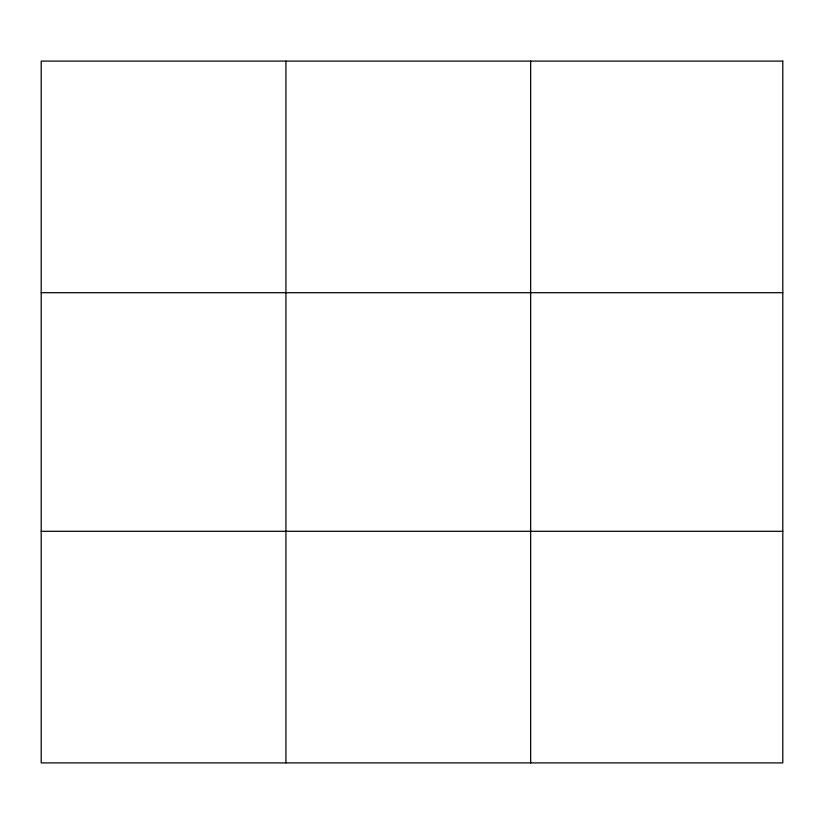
<?xml version="1.0" encoding="UTF-8"?>
<svg xmlns="http://www.w3.org/2000/svg" width="824" height="824" viewBox="0 0 824 824"><rect width="100%" height="100%" fill="white"/><g stroke="black" fill="none" stroke-linecap="round" stroke-linejoin="round"><path stroke-width="1.24" d="M285.928 61.1L285.928 762.9M530.656 61.1L530.656 762.9M41.2 292.695L782.8 292.695M41.2 531.305L782.8 531.305M782.8 61.1L41.2 61.1L41.2 762.9L782.8 762.9L782.8 61.1"/></g></svg>
